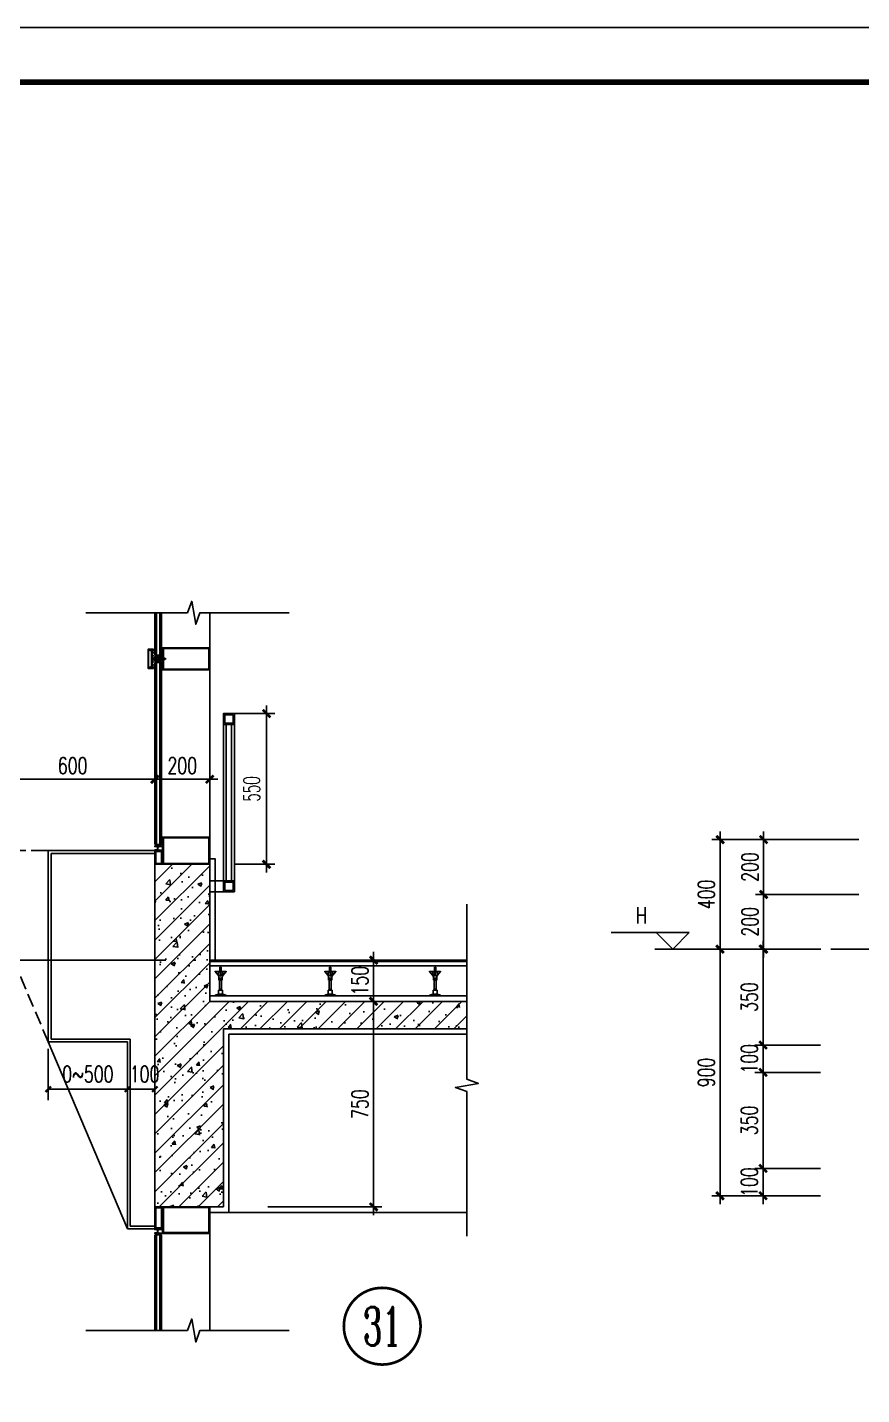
# Model space of a CAD drawing. Extents: x 1980812 to 2578970, y -669191 to 284498.
# Drawn here: x 2424804 to 2427848, y -399031 to -394042 of the extents above; entities that cross this region are included whole.
import ezdxf
from ezdxf.enums import TextEntityAlignment as Align

# ---------------------------------------------------------------- set-up
doc = ezdxf.new("R2010")
doc.units = 0
doc.header["$LTSCALE"] = 1000
doc.header["$MEASUREMENT"] = 0
for name, pattern in [('CENTER', [2, 1.25, -0.25, 0.25, -0.25]), ('DASH', [0.35, 0.25, -0.1]), ('DOTE', [2.42, 2, -0.2, 0.02, -0.2]), ('HIDDEN', [0.375, 0.25, -0.125]), ('HIDDEN2', [0.1875, 0.125, -0.0625])]:
    doc.linetypes.add(name, pattern=pattern)
for name, color, linetype in [('A-SECT-MCUT', 1, 'Continuous'), ('A-SECT-MCUT-FINE', 137, 'Continuous'), ('DIM_ELEV', 3, 'Continuous'), ('DIM_SYMB', 3, 'Continuous'), ('dote', 1, 'DOTE'), ('PUB_DIM', 3, 'Continuous'), ('PUB_TEXT', 7, 'Continuous'), ('SF', 1, 'Continuous'), ('TEXT', 7, 'Continuous'), ('TK', 1, 'Continuous'), ('WALL', 4, 'Continuous'), ('WINDOW', 2, 'Continuous'), ('可见看线', 63, 'Continuous'), ('建筑辅助线', 231, 'Continuous'), ('柱墙填充', 181, 'Continuous'), ('栏杆', 143, 'Continuous'), ('详细标注', 231, 'Continuous'), ('铝板', 31, 'Continuous'), ('面层', 31, 'Continuous')]:
    doc.layers.add(name, color=color, linetype=linetype)
doc.styles.add('_TCH_DIM_T3', font='SIMPLEX', dxfattribs={"width": 0.705882, "bigfont": 'GBCBIG'})
doc.styles.add('COMP', font='COMPLEX.shx', dxfattribs={"bigfont": 'hztxt'})
doc.styles.add('DIM_FONT', font='SIMPLEX', dxfattribs={"width": 0.7, "bigfont": 'GBCBIG'})
doc.styles.add('FSJ-SHX', font='txtw.shx', dxfattribs={"width": 0.75, "bigfont": 'hztxtw.shx'})
doc.styles.add('HZTXTW', font='txtw.shx', dxfattribs={"width": 0.6, "bigfont": 'hztxtw.shx'})
doc.styles.add('ROMANS', font='simplex_.ttf', dxfattribs={"width": 0.8, "height": 500})
doc.dimstyles.new('_TCH_ARCH&&20', dxfattribs={"dimtxt": 59.5, "dimasz": 20, "dimexe": 40, "dimexo": 4, "dimgap": 25.25, "dimtad": 1, "dimdec": 0, "dimzin": 0, "dimdsep": 46, "dimtxsty": '_TCH_DIM_T3', "dimblk": 'ARCHTICK', "dimcen": 0.09, "dimclrt": 7, "dimazin": 2, "dimtfac": 1, "dimtdec": 0, "dimtix": 1, "dimtmove": 2, "dimatfit": 3, "dimfxl": 1, "dimtolj": 1, "dimtzin": 0, "dimarcsym": 0})
doc.dimstyles.new('DIMN20', dxfattribs={"dimscale": 0.2, "dimtxt": 300, "dimasz": 1, "dimexe": 150, "dimexo": 0, "dimgap": 100, "dimtad": 1, "dimdec": 0, "dimzin": 0, "dimdsep": 46, "dimtxsty": 'DIM_FONT', "dimblk1": '_DIMX', "dimblk2": '_DIMX', "dimsah": 1, "dimcen": 0.09, "dimclrd": 256, "dimclre": 256, "dimclrt": 7, "dimadec": 0, "dimazin": 0, "dimtfac": 1, "dimtdec": 0, "dimtix": 1, "dimtmove": 2, "dimatfit": 3, "dimldrblk": '_DIMX', "dimfxl": 150, "dimtolj": 1, "dimtzin": 0, "dimarcsym": 0})

# ---------------------------------------------------------------- blocks, each defined once
blk = doc.blocks.new('_INDEX1')
at = {"const_width": 0.035}
blk.add_lwpolyline([(-0.5, 0, 1), (0.5, 0, 1)], format="xyb", close=True, dxfattribs=at)
at = {"style": 'COMP', "width": 2.333333}
blk.add_attdef('1', text='', height=0.5, dxfattribs=at).set_placement((-0.25, -0.25), (0.25, -0.25), align=Align.FIT)
blk = doc.blocks.new('_DIMX')
blk.add_line((-150, 0), (150, 0))
at = {"const_width": 50}
blk.add_lwpolyline([(-70, -70), (70, 70)], dxfattribs=at)
blk = doc.blocks.new('*D2282')
at = {"layer": 'Defpoints', "color": 0, "transparency": 16777216}
for p in [(2425681.7, -397596.2), (2425681.7, -398346.2, 0), (2426067.5, -398346.2)]:
    blk.add_point(p, dxfattribs=at)
at = {"layer": '详细标注', "lineweight": -2, "transparency": 16777216}
for p, q in [((2425681.7, -397596.2), (2426097.5, -397596.2)), ((2426067.5, -397596.4), (2426067.5, -398346)), ((2425681.7, -398346.2), (2426097.5, -398346.2))]:
    blk.add_line(p, q, dxfattribs=at)
at = {"layer": '详细标注', "lineweight": -2, "transparency": 16777216, "xscale": 0.2, "yscale": 0.2, "zscale": 0.2}
for p, rotation in [((2426067.5, -397596.2), 90), ((2426067.5, -398346.2), 270)]:
    blk.add_blockref('_DIMX', p, dxfattribs=dict(at, rotation=rotation))
at = {"layer": '详细标注', "color": 7, "transparency": 16777216, "insert": (2426017.5, -397971.2), "char_height": 60, "attachment_point": 5, "rotation": 90, "style": 'DIM_FONT'}
blk.add_mtext('\\A1;750', dxfattribs=at)
blk = doc.blocks.new('*D2283')
at = {"layer": 'Defpoints', "color": 0, "transparency": 16777216}
for p in [(2426067.5, -397445.8), (2426067.5, -397596.2), (2426067.5, -397596.2)]:
    blk.add_point(p, dxfattribs=at)
at = {"layer": '详细标注', "lineweight": -2, "transparency": 16777216}
for p, q in [((2426067.5, -397445.8), (2426037.5, -397445.8)), ((2426067.5, -397446), (2426067.5, -397596)), ((2426067.5, -397596.2), (2426037.5, -397596.2))]:
    blk.add_line(p, q, dxfattribs=at)
at = {"layer": '详细标注', "lineweight": -2, "transparency": 16777216, "xscale": 0.2, "yscale": 0.2, "zscale": 0.2}
for p, rotation in [((2426067.5, -397445.8), 90), ((2426067.5, -397596.2), 270)]:
    blk.add_blockref('_DIMX', p, dxfattribs=dict(at, rotation=rotation))
at = {"layer": '详细标注', "color": 7, "transparency": 16777216, "insert": (2426017.5, -397521), "char_height": 60, "attachment_point": 5, "rotation": 90, "style": 'DIM_FONT'}
blk.add_mtext('\\A1;150', dxfattribs=at)
blk = doc.blocks.new('*D2289')
at = {"layer": 'Defpoints', "color": 0, "transparency": 16777216}
for p in [(2424669.5, -396785.9), (2424669.5, -397016.2), (2425269.5, -396997.4, 0)]:
    blk.add_point(p, dxfattribs=at)
at = {"layer": '详细标注', "lineweight": -2, "transparency": 16777216}
for p, q in [((2424669.5, -397016.2), (2424669.5, -396755.9)), ((2425269.3, -396785.9), (2424669.7, -396785.9)), ((2425269.5, -396997.4), (2425269.5, -396755.9))]:
    blk.add_line(p, q, dxfattribs=at)
at = {"layer": '详细标注', "lineweight": -2, "transparency": 16777216, "xscale": 0.2, "yscale": 0.2, "zscale": 0.2, "rotation": 180}
blk.add_blockref('_DIMX', (2424669.5, -396785.9), dxfattribs=at)
at = {"layer": '详细标注', "lineweight": -2, "transparency": 16777216, "xscale": 0.2, "yscale": 0.2, "zscale": 0.2}
blk.add_blockref('_DIMX', (2425269.5, -396785.9), dxfattribs=at)
at = {"layer": '详细标注', "color": 7, "transparency": 16777216, "insert": (2424969.5, -396735.9), "char_height": 60, "attachment_point": 5, "style": 'DIM_FONT'}
blk.add_mtext('\\A1;600', dxfattribs=at)
blk = doc.blocks.new('*D2290')
at = {"layer": 'Defpoints', "color": 0, "transparency": 16777216}
for p in [(2425469.5, -396785.9), (2425269.5, -396997.4, 0), (2425469.5, -396997.4, 0)]:
    blk.add_point(p, dxfattribs=at)
at = {"layer": '详细标注', "lineweight": -2, "transparency": 16777216}
for p, q in [((2425269.5, -396997.4), (2425269.5, -396755.9)), ((2425269.7, -396785.9), (2425469.3, -396785.9)), ((2425469.5, -396997.4), (2425469.5, -396755.9))]:
    blk.add_line(p, q, dxfattribs=at)
at = {"layer": '详细标注', "lineweight": -2, "transparency": 16777216, "xscale": 0.2, "yscale": 0.2, "zscale": 0.2, "rotation": 180}
blk.add_blockref('_DIMX', (2425269.5, -396785.9), dxfattribs=at)
at = {"layer": '详细标注', "lineweight": -2, "transparency": 16777216, "xscale": 0.2, "yscale": 0.2, "zscale": 0.2}
blk.add_blockref('_DIMX', (2425469.5, -396785.9), dxfattribs=at)
at = {"layer": '详细标注', "color": 7, "transparency": 16777216, "insert": (2425369.5, -396735.9), "char_height": 60, "attachment_point": 5, "style": 'DIM_FONT'}
blk.add_mtext('\\A1;200', dxfattribs=at)
blk = doc.blocks.new('A$C573D0ACE')
at = {"layer": '建筑辅助线'}
for p, q in [((-22.5, 90), (-22.5, 105)), ((-17.5, 105), (-22.5, 105)), ((-20, 105), (-20, 110)), ((-17.5, 90), (-17.5, 105)), ((-40, 89), (-40, 90)), ((-29, 89), (-40, 89)), ((-40, 89), (-29, 75.7)), ((-11, 89), (-29, 89)), ((-29, 88), (-29, 89)), ((-11, 88), (-29, 88)), ((-29, 75.7), (-26.4, 72.5)), ((-25.8, 65), (-27.8, 88)), ((-14.2, 65), (-25.8, 65)), ((-25.8, 57.5), (-25.8, 65)), ((-14.2, 57.5), (-25.8, 57.5)), ((-23.8, 21), (-23.8, 57.5)), ((-22.4, 57.5), (-22.4, 65)), ((-20.5, 72.5), (-20.5, 88)), ((-19.5, 72.5), (-20.5, 72.5)), ((-19.5, 72.5), (-19.5, 88)), ((-17.6, 57.5), (-17.6, 65)), ((-16.2, 21), (-16.2, 57.5)), ((-14.2, 65), (-12.2, 88)), ((-14.2, 57.5), (-14.2, 65)), ((-11, 75.7), (-13.6, 72.5)), ((-11, 88), (-11, 89)), ((-11, 89), (0, 89)), ((0, 89), (-11, 75.7)), ((0, 89), (0, 90)), ((-27.5, 6), (-40, 3)), ((-40, 0), (-40, 3)), ((0, 3), (-40, 3)), ((-27.5, 6), (-27.5, 21)), ((-12.5, 21), (-27.5, 21)), ((-12.5, 6), (-27.5, 6)), ((-16.2, 25), (-23.8, 26)), ((-16.2, 24), (-23.8, 25)), ((-16.2, 23), (-23.8, 24)), ((-16.2, 22), (-23.8, 23)), ((-16.2, 21), (-23.8, 22)), ((-12.5, 6), (-12.5, 21)), ((0, 3), (-12.5, 6)), ((0, 0), (0, 3))]:
    blk.add_line(p, q, dxfattribs=at)
blk = doc.blocks.new('M5x45_Pan')
at = {"color": 8, "linetype": 'HIDDEN'}
for p, q in [((0, 1.9), (45, 1.9)), ((44.4, -2.5), (44.4, 2.5)), ((0, -1.9), (45, -1.9))]:
    blk.add_line(p, q, dxfattribs=at)
at = {"color": 0, "linetype": 'ByBlock'}
blk.add_lwpolyline([(-1.4, -4.8), (0, -4.8), (0, 4.7), (-1.4, 4.7, 0.228537), (-2.2, 4.4, 0.349288), (-2.2, -4.4, 0.228537)], format="xyb", close=True, dxfattribs=at)
at = {"color": 8, "linetype": 'HIDDEN2'}
blk.add_lwpolyline([(-3.7, 0.7), (-1.8, 0.7), (-1.8, -0.8), (-3.7, -0.8)], dxfattribs=at)
at = {"color": 8, "linetype": 'ByBlock'}
blk.add_lwpolyline([(0, 2.5), (44.4, 2.5), (45, 1.9), (45, -1.9), (44.4, -2.5), (0, -2.5)], dxfattribs=at)
at = {"layer": 'TEXT', "color": 8, "linetype": 'CENTER'}
blk.add_line((48, 0), (-6.7, 0), dxfattribs=at)
at = {"layer": 'Defpoints', "color": 8, "style": 'ROMANS', "width": 0.8}
blk.add_text('M5x45', height=1, rotation=90, dxfattribs=at).set_placement((-1, 0), align=Align.MIDDLE)
blk = doc.blocks.new('A$C32E42E09')
at = {"layer": '栏杆', "color": 2}
for p, q in [((60, 763.5), (60, 193.5)), ((80, 763.5), (80, 193.5))]:
    blk.add_line(p, q, dxfattribs=at)
at = {"layer": '栏杆'}
for p, q in [((50, 193.5), (0, 193.5)), ((50, 153.5), (0, 153.5))]:
    blk.add_line(p, q, dxfattribs=at)
blk.add_lwpolyline([(50, 153.5), (50, 803.5), (90, 803.5), (90, 153.5)], dxfattribs=at)
at = {"layer": '栏杆', "color": 2}
for points in [[(50, 763.5), (90, 763.5), (90, 803.5), (50, 803.5)], [(55, 768.5), (85, 768.5), (85, 798.5), (55, 798.5)], [(50, 153.5), (90, 153.5), (90, 193.5), (50, 193.5)], [(55, 158.5), (85, 158.5), (85, 188.5), (55, 188.5)]]:
    blk.add_lwpolyline(points, close=True, dxfattribs=at)
blk = doc.blocks.new('*D1313')
at = {"layer": 'Defpoints', "color": 0, "transparency": 16777216}
for p in [(-11417, 120874.4, 0), (-11299.5, 120874.4), (-11417, 120324.4, 0)]:
    blk.add_point(p, dxfattribs=at)
at = {"layer": '详细标注', "lineweight": -2, "transparency": 16777216}
for p, q in [((-11417, 120874.4), (-11269.5, 120874.4)), ((-11299.5, 120324.6), (-11299.5, 120874.2)), ((-11417, 120324.4), (-11269.5, 120324.4))]:
    blk.add_line(p, q, dxfattribs=at)
at = {"layer": '详细标注', "lineweight": -2, "transparency": 16777216, "xscale": 0.2, "yscale": 0.2, "zscale": 0.2}
for p, rotation in [((-11299.5, 120874.4), 90), ((-11299.5, 120324.4), 270)]:
    blk.add_blockref('_DIMX', p, dxfattribs=dict(at, rotation=rotation))
at = {"layer": '详细标注', "color": 7, "transparency": 16777216, "insert": (-11353.8, 120599.4), "char_height": 60, "attachment_point": 5, "rotation": 90, "style": 'HZTXTW'}
blk.add_mtext('\\A1;550', dxfattribs=at)
blk = doc.blocks.new('*D2241')
at = {"layer": 'Defpoints', "color": 0, "transparency": 16777216}
for p in [(2427488.5, -398205.8), (2427697.8, -398205.8, 0), (2427697.8, -398305.8)]:
    blk.add_point(p, dxfattribs=at)
at = {"layer": '详细标注', "lineweight": -2, "transparency": 16777216}
for p, q in [((2427697.8, -398205.8), (2427458.5, -398205.8)), ((2427488.5, -398205.6), (2427488.5, -398205.4)), ((2427488.5, -398305.8), (2427488.5, -398205.8)), ((2427697.8, -398305.8), (2427458.5, -398305.8)), ((2427488.5, -398306), (2427488.5, -398306.2))]:
    blk.add_line(p, q, dxfattribs=at)
at = {"layer": '详细标注', "lineweight": -2, "transparency": 16777216, "xscale": 0.2, "yscale": 0.2, "zscale": 0.2}
for p, rotation in [((2427488.5, -398205.8), 270), ((2427488.5, -398305.8), 90)]:
    blk.add_blockref('_DIMX', p, dxfattribs=dict(at, rotation=rotation))
at = {"layer": '详细标注', "color": 7, "transparency": 16777216, "insert": (2427438.5, -398255.8), "char_height": 60, "attachment_point": 5, "rotation": 90, "style": 'DIM_FONT'}
blk.add_mtext('\\A1;100', dxfattribs=at)
blk = doc.blocks.new('*D2242')
at = {"layer": 'Defpoints', "color": 0, "transparency": 16777216}
for p in [(2427488.5, -397855.8), (2427697.8, -397855.8), (2427697.8, -398205.8, 0)]:
    blk.add_point(p, dxfattribs=at)
at = {"layer": '详细标注', "lineweight": -2, "transparency": 16777216}
for p, q in [((2427697.8, -397855.8), (2427458.5, -397855.8)), ((2427488.5, -398205.6), (2427488.5, -397856)), ((2427697.8, -398205.8), (2427458.5, -398205.8))]:
    blk.add_line(p, q, dxfattribs=at)
at = {"layer": '详细标注', "lineweight": -2, "transparency": 16777216, "xscale": 0.2, "yscale": 0.2, "zscale": 0.2}
for p, rotation in [((2427488.5, -397855.8), 90), ((2427488.5, -398205.8), 270)]:
    blk.add_blockref('_DIMX', p, dxfattribs=dict(at, rotation=rotation))
at = {"layer": '详细标注', "color": 7, "transparency": 16777216, "insert": (2427438.5, -398030.8), "char_height": 60, "attachment_point": 5, "rotation": 90, "style": 'DIM_FONT'}
blk.add_mtext('\\A1;350', dxfattribs=at)
blk = doc.blocks.new('*D2243')
at = {"layer": 'Defpoints', "color": 0, "transparency": 16777216}
for p in [(2427488.5, -397755.8), (2427697.8, -397755.8, 0), (2427697.8, -397855.8)]:
    blk.add_point(p, dxfattribs=at)
at = {"layer": '详细标注', "lineweight": -2, "transparency": 16777216}
for p, q in [((2427697.8, -397755.8), (2427458.5, -397755.8)), ((2427488.5, -397755.6), (2427488.5, -397755.4)), ((2427488.5, -397855.8), (2427488.5, -397755.8)), ((2427697.8, -397855.8), (2427458.5, -397855.8)), ((2427488.5, -397856), (2427488.5, -397856.2))]:
    blk.add_line(p, q, dxfattribs=at)
at = {"layer": '详细标注', "lineweight": -2, "transparency": 16777216, "xscale": 0.2, "yscale": 0.2, "zscale": 0.2}
for p, rotation in [((2427488.5, -397755.8), 270), ((2427488.5, -397855.8), 90)]:
    blk.add_blockref('_DIMX', p, dxfattribs=dict(at, rotation=rotation))
at = {"layer": '详细标注', "color": 7, "transparency": 16777216, "insert": (2427438.5, -397805.8), "char_height": 60, "attachment_point": 5, "rotation": 90, "style": 'DIM_FONT'}
blk.add_mtext('\\A1;100', dxfattribs=at)
blk = doc.blocks.new('*D2244')
at = {"layer": 'Defpoints', "color": 0, "transparency": 16777216}
for p in [(2427488.5, -397405.8), (2427697.8, -397405.8, 0), (2427697.8, -397755.8)]:
    blk.add_point(p, dxfattribs=at)
at = {"layer": '详细标注', "lineweight": -2, "transparency": 16777216}
for p, q in [((2427697.8, -397405.8), (2427458.5, -397405.8)), ((2427488.5, -397755.6), (2427488.5, -397406)), ((2427697.8, -397755.8), (2427458.5, -397755.8))]:
    blk.add_line(p, q, dxfattribs=at)
at = {"layer": '详细标注', "lineweight": -2, "transparency": 16777216, "xscale": 0.2, "yscale": 0.2, "zscale": 0.2}
for p, rotation in [((2427488.5, -397405.8), 90), ((2427488.5, -397755.8), 270)]:
    blk.add_blockref('_DIMX', p, dxfattribs=dict(at, rotation=rotation))
at = {"layer": '详细标注', "color": 7, "transparency": 16777216, "insert": (2427438.5, -397580.8), "char_height": 60, "attachment_point": 5, "rotation": 90, "style": 'DIM_FONT'}
blk.add_mtext('\\A1;350', dxfattribs=at)
blk = doc.blocks.new('*D2245')
at = {"layer": 'Defpoints', "color": 0, "transparency": 16777216}
for p in [(2427679, -397405.8), (2427331.4, -398305.8), (2427679, -398305.8)]:
    blk.add_point(p, dxfattribs=at)
at = {"layer": '详细标注', "lineweight": -2, "transparency": 16777216}
for p, q in [((2427679, -397405.8), (2427301.4, -397405.8)), ((2427331.4, -397406), (2427331.4, -398305.6)), ((2427679, -398305.8), (2427301.4, -398305.8))]:
    blk.add_line(p, q, dxfattribs=at)
at = {"layer": '详细标注', "lineweight": -2, "transparency": 16777216, "xscale": 0.2, "yscale": 0.2, "zscale": 0.2}
for p, rotation in [((2427331.4, -397405.8), 90), ((2427331.4, -398305.8), 270)]:
    blk.add_blockref('_DIMX', p, dxfattribs=dict(at, rotation=rotation))
at = {"layer": '详细标注', "color": 7, "transparency": 16777216, "insert": (2427281.4, -397855.8), "char_height": 60, "attachment_point": 5, "rotation": 90, "style": 'DIM_FONT'}
blk.add_mtext('\\A1;900', dxfattribs=at)
blk = doc.blocks.new('*D2246')
at = {"layer": 'Defpoints', "color": 0, "transparency": 16777216}
for p in [(2427488.5, -398205.8), (2427697.8, -398205.8, 0), (2427697.8, -398305.8)]:
    blk.add_point(p, dxfattribs=at)
at = {"layer": '详细标注', "lineweight": -2, "transparency": 16777216}
for p, q in [((2427697.8, -398205.8), (2427458.5, -398205.8)), ((2427488.5, -398205.6), (2427488.5, -398205.4)), ((2427488.5, -398305.8), (2427488.5, -398205.8)), ((2427697.8, -398305.8), (2427458.5, -398305.8)), ((2427488.5, -398306), (2427488.5, -398306.2))]:
    blk.add_line(p, q, dxfattribs=at)
at = {"layer": '详细标注', "lineweight": -2, "transparency": 16777216, "xscale": 0.2, "yscale": 0.2, "zscale": 0.2}
for p, rotation in [((2427488.5, -398205.8), 270), ((2427488.5, -398305.8), 90)]:
    blk.add_blockref('_DIMX', p, dxfattribs=dict(at, rotation=rotation))
at = {"layer": '详细标注', "color": 7, "transparency": 16777216, "insert": (2427438.5, -398255.8), "char_height": 60, "attachment_point": 5, "rotation": 90, "style": 'DIM_FONT'}
blk.add_mtext('\\A1;100', dxfattribs=at)
blk = doc.blocks.new('*D2247')
at = {"layer": 'Defpoints', "color": 0, "transparency": 16777216}
for p in [(2427488.5, -397855.8), (2427697.8, -397855.8), (2427697.8, -398205.8, 0)]:
    blk.add_point(p, dxfattribs=at)
at = {"layer": '详细标注', "lineweight": -2, "transparency": 16777216}
for p, q in [((2427697.8, -397855.8), (2427458.5, -397855.8)), ((2427488.5, -398205.6), (2427488.5, -397856)), ((2427697.8, -398205.8), (2427458.5, -398205.8))]:
    blk.add_line(p, q, dxfattribs=at)
at = {"layer": '详细标注', "lineweight": -2, "transparency": 16777216, "xscale": 0.2, "yscale": 0.2, "zscale": 0.2}
for p, rotation in [((2427488.5, -397855.8), 90), ((2427488.5, -398205.8), 270)]:
    blk.add_blockref('_DIMX', p, dxfattribs=dict(at, rotation=rotation))
at = {"layer": '详细标注', "color": 7, "transparency": 16777216, "insert": (2427438.5, -398030.8), "char_height": 60, "attachment_point": 5, "rotation": 90, "style": 'DIM_FONT'}
blk.add_mtext('\\A1;350', dxfattribs=at)
blk = doc.blocks.new('*D2248')
at = {"layer": 'Defpoints', "color": 0, "transparency": 16777216}
for p in [(2427488.5, -397755.8), (2427697.8, -397755.8, 0), (2427697.8, -397855.8)]:
    blk.add_point(p, dxfattribs=at)
at = {"layer": '详细标注', "lineweight": -2, "transparency": 16777216}
for p, q in [((2427697.8, -397755.8), (2427458.5, -397755.8)), ((2427488.5, -397755.6), (2427488.5, -397755.4)), ((2427488.5, -397855.8), (2427488.5, -397755.8)), ((2427697.8, -397855.8), (2427458.5, -397855.8)), ((2427488.5, -397856), (2427488.5, -397856.2))]:
    blk.add_line(p, q, dxfattribs=at)
at = {"layer": '详细标注', "lineweight": -2, "transparency": 16777216, "xscale": 0.2, "yscale": 0.2, "zscale": 0.2}
for p, rotation in [((2427488.5, -397755.8), 270), ((2427488.5, -397855.8), 90)]:
    blk.add_blockref('_DIMX', p, dxfattribs=dict(at, rotation=rotation))
at = {"layer": '详细标注', "color": 7, "transparency": 16777216, "insert": (2427438.5, -397805.8), "char_height": 60, "attachment_point": 5, "rotation": 90, "style": 'DIM_FONT'}
blk.add_mtext('\\A1;100', dxfattribs=at)
blk = doc.blocks.new('*D2249')
at = {"layer": 'Defpoints', "color": 0, "transparency": 16777216}
for p in [(2427488.5, -397405.8), (2427697.8, -397405.8, 0), (2427697.8, -397755.8)]:
    blk.add_point(p, dxfattribs=at)
at = {"layer": '详细标注', "lineweight": -2, "transparency": 16777216}
for p, q in [((2427697.8, -397405.8), (2427458.5, -397405.8)), ((2427488.5, -397755.6), (2427488.5, -397406)), ((2427697.8, -397755.8), (2427458.5, -397755.8))]:
    blk.add_line(p, q, dxfattribs=at)
at = {"layer": '详细标注', "lineweight": -2, "transparency": 16777216, "xscale": 0.2, "yscale": 0.2, "zscale": 0.2}
for p, rotation in [((2427488.5, -397405.8), 90), ((2427488.5, -397755.8), 270)]:
    blk.add_blockref('_DIMX', p, dxfattribs=dict(at, rotation=rotation))
at = {"layer": '详细标注', "color": 7, "transparency": 16777216, "insert": (2427438.5, -397580.8), "char_height": 60, "attachment_point": 5, "rotation": 90, "style": 'DIM_FONT'}
blk.add_mtext('\\A1;350', dxfattribs=at)
blk = doc.blocks.new('*D2250')
at = {"layer": 'Defpoints', "color": 0, "transparency": 16777216}
for p in [(2427331.4, -397006.2), (2427679, -397006.2), (2427679, -397405.8)]:
    blk.add_point(p, dxfattribs=at)
at = {"layer": '详细标注', "lineweight": -2, "transparency": 16777216}
for p, q in [((2427679, -397006.2), (2427301.4, -397006.2)), ((2427331.4, -397405.6), (2427331.4, -397006.4)), ((2427679, -397405.8), (2427301.4, -397405.8))]:
    blk.add_line(p, q, dxfattribs=at)
at = {"layer": '详细标注', "lineweight": -2, "transparency": 16777216, "xscale": 0.2, "yscale": 0.2, "zscale": 0.2}
for p, rotation in [((2427331.4, -397006.2), 90), ((2427331.4, -397405.8), 270)]:
    blk.add_blockref('_DIMX', p, dxfattribs=dict(at, rotation=rotation))
at = {"layer": '详细标注', "color": 7, "transparency": 16777216, "insert": (2427281.4, -397206), "char_height": 60, "attachment_point": 5, "rotation": 90, "style": 'DIM_FONT'}
blk.add_mtext('\\A1;400', dxfattribs=at)
blk = doc.blocks.new('*D2253')
at = {"layer": 'Defpoints', "color": 0, "transparency": 16777216}
for p in [(2427679, -397405.8), (2427331.4, -398305.8), (2427679, -398305.8)]:
    blk.add_point(p, dxfattribs=at)
at = {"layer": '详细标注', "lineweight": -2, "transparency": 16777216}
for p, q in [((2427679, -397405.8), (2427301.4, -397405.8)), ((2427331.4, -397406), (2427331.4, -398305.6)), ((2427679, -398305.8), (2427301.4, -398305.8))]:
    blk.add_line(p, q, dxfattribs=at)
at = {"layer": '详细标注', "lineweight": -2, "transparency": 16777216, "xscale": 0.2, "yscale": 0.2, "zscale": 0.2}
for p, rotation in [((2427331.4, -397405.8), 90), ((2427331.4, -398305.8), 270)]:
    blk.add_blockref('_DIMX', p, dxfattribs=dict(at, rotation=rotation))
at = {"layer": '详细标注', "color": 7, "transparency": 16777216, "insert": (2427281.4, -397855.8), "char_height": 60, "attachment_point": 5, "rotation": 90, "style": 'DIM_FONT'}
blk.add_mtext('\\A1;900', dxfattribs=at)
blk = doc.blocks.new('*D2223')
at = {"layer": 'Defpoints', "color": 0, "transparency": 16777216}
for p in [(2427490.2, -397206), (2427680.7, -397206), (2427699.5, -397405.8)]:
    blk.add_point(p, dxfattribs=at)
at = {"layer": '详细标注', "lineweight": -2, "transparency": 16777216}
for p, q in [((2427680.7, -397206), (2427460.2, -397206)), ((2427490.2, -397405.6), (2427490.2, -397206.2)), ((2427699.5, -397405.8), (2427460.2, -397405.8))]:
    blk.add_line(p, q, dxfattribs=at)
at = {"layer": '详细标注', "lineweight": -2, "transparency": 16777216, "xscale": 0.2, "yscale": 0.2, "zscale": 0.2}
for p, rotation in [((2427490.2, -397206), 90), ((2427490.2, -397405.8), 270)]:
    blk.add_blockref('_DIMX', p, dxfattribs=dict(at, rotation=rotation))
at = {"layer": '详细标注', "color": 7, "transparency": 16777216, "insert": (2427440.2, -397305.9), "char_height": 60, "attachment_point": 5, "rotation": 90, "style": 'DIM_FONT'}
blk.add_mtext('\\A1;200', dxfattribs=at)
blk = doc.blocks.new('*D2224')
at = {"layer": 'Defpoints', "color": 0, "transparency": 16777216}
for p in [(2427490.2, -397006.2), (2427837.9, -397006.2), (2427837.9, -397206.2, 0)]:
    blk.add_point(p, dxfattribs=at)
at = {"layer": '详细标注', "lineweight": -2, "transparency": 16777216}
for p, q in [((2427837.9, -397006.2), (2427460.2, -397006.2)), ((2427490.2, -397206), (2427490.2, -397006.4)), ((2427837.9, -397206.2), (2427460.2, -397206.2))]:
    blk.add_line(p, q, dxfattribs=at)
at = {"layer": '详细标注', "lineweight": -2, "transparency": 16777216, "xscale": 0.2, "yscale": 0.2, "zscale": 0.2}
for p, rotation in [((2427490.2, -397006.2), 90), ((2427490.2, -397206.2), 270)]:
    blk.add_blockref('_DIMX', p, dxfattribs=dict(at, rotation=rotation))
at = {"layer": '详细标注', "color": 7, "transparency": 16777216, "insert": (2427440.2, -397106.2), "char_height": 60, "attachment_point": 5, "rotation": 90, "style": 'DIM_FONT'}
blk.add_mtext('\\A1;200', dxfattribs=at)
blk = doc.blocks.new('_ArchTick')
at = {"color": 0, "linetype": 'ByBlock', "const_width": 0.4}
blk.add_lwpolyline([(-0.5, -0.5), (0.5, 0.5)], dxfattribs=at)
blk = doc.blocks.new('*D2168')
at = {"layer": 'Defpoints', "color": 0, "transparency": 16777216}
for p in [(2424880.6, -397765.5), (2425169.5, -397765.5), (2425169.5, -397916.8)]:
    blk.add_point(p, dxfattribs=at)
at = {"layer": 'PUB_DIM', "color": 0, "lineweight": -2, "transparency": 16777216}
for p, q in [((2424880.6, -397769.5), (2424880.6, -397956.8)), ((2425169.5, -397769.5), (2425169.5, -397956.8)), ((2424880.6, -397916.8), (2425169.5, -397916.8))]:
    blk.add_line(p, q, dxfattribs=at)
at = {"layer": 'PUB_DIM', "color": 0, "lineweight": -2, "transparency": 16777216, "xscale": 20, "yscale": 20, "zscale": 20, "rotation": 180}
blk.add_blockref('_ArchTick', (2424880.6, -397916.8), dxfattribs=at)
at = {"layer": 'PUB_DIM', "color": 0, "lineweight": -2, "transparency": 16777216, "xscale": 20, "yscale": 20, "zscale": 20}
blk.add_blockref('_ArchTick', (2425169.5, -397916.8), dxfattribs=at)
at = {"layer": 'PUB_DIM', "color": 7, "transparency": 16777216, "insert": (2425025.1, -397861.8), "char_height": 59.5, "attachment_point": 5, "style": '_TCH_DIM_T3'}
blk.add_mtext('\\A1;0~500', dxfattribs=at)
blk = doc.blocks.new('*D2169')
at = {"layer": 'Defpoints', "color": 0, "transparency": 16777216}
for p in [(2425169.5, -397765.5), (2425269.5, -397765.5), (2425269.5, -397916.8)]:
    blk.add_point(p, dxfattribs=at)
at = {"layer": 'PUB_DIM', "color": 0, "lineweight": -2, "transparency": 16777216}
for p, q in [((2425169.5, -397769.5), (2425169.5, -397956.8)), ((2425269.5, -397769.5), (2425269.5, -397956.8)), ((2425169.5, -397916.8), (2425269.5, -397916.8))]:
    blk.add_line(p, q, dxfattribs=at)
at = {"layer": 'PUB_DIM', "color": 0, "lineweight": -2, "transparency": 16777216, "xscale": 20, "yscale": 20, "zscale": 20, "rotation": 180}
blk.add_blockref('_ArchTick', (2425169.5, -397916.8), dxfattribs=at)
at = {"layer": 'PUB_DIM', "color": 0, "lineweight": -2, "transparency": 16777216, "xscale": 20, "yscale": 20, "zscale": 20}
blk.add_blockref('_ArchTick', (2425269.5, -397916.8), dxfattribs=at)
at = {"layer": 'PUB_DIM', "color": 7, "transparency": 16777216, "insert": (2425232, -397861.8), "char_height": 59.5, "attachment_point": 5, "style": '_TCH_DIM_T3'}
blk.add_mtext('\\A1;100', dxfattribs=at)
blk = doc.blocks.new('A$C79AB00B0')
at = {"layer": '栏杆'}
blk.add_blockref('A$C32E42E09', (0, -253.5, 0), dxfattribs=at)
at = {"layer": '详细标注'}
dim = blk.add_linear_dim(base=(207.5, 550, 0), p1=(90, 0, 0), p2=(90, 550, 0), angle=90, dimstyle='DIMN20', dxfattribs=at)
dim.commit()
dim.dimension.update_dxf_attribs({"geometry": '*D1313', "text_midpoint": (153.2, 275, 0), "insert": (11507, -120324.4)})

msp = doc.modelspace()

# ---------------------------------------------------------------- hatches: boundary and pattern name
at = {"layer": '柱墙填充'}
h = msp.add_hatch(dxfattribs=at)
h.set_pattern_fill('钢筋混凝土', color=256, scale=20)
h.set_pattern_definition([(45, (-20463.054, 15232.77), (-35.3553391, 35.3553391), []), (50, (-20463.05, 15232.77), (143.4520365, -12.550427), [15, -165]), (355, (-20463.05, 15232.77), (-27.750267, 150.438427), [12, -132]), (100.4514, (-20451.1, 15231.72), (115.701876, 137.8879084), [12.748038, -140.228422]), (46.1842, (-20463.05, 15272.77), (213.44821, -33.103803), [22.5, -247.5]), (96.6356, (-20445.27, 15270), (186.932541, 194.823574), [19.122058, -210.3426]), (351.1842, (-20463.05, 15272.77), (186.93239, 194.82372), [18, -198]), (21, (-20443.05, 15262.77), (119.3814104, -80.523778), [15, -165]), (326, (-20443.05, 15262.77), (48.663066, 145.030009), [12, -132]), (71.4514, (-20433.1, 15256.06), (168.044526, 64.506099), [12.748038, -140.228422]), (37.5, (-20463.054, 15232.77), (2.4319711, 66.5787708), [0, -130.4, 0, -134, 0, -132.5]), (7.5, (-20463.054, 15232.77), (52.6139075, 78.8823424), [0, -76.4, 0, -127.4, 0, -50.5]), (327.5, (-20507.654, 15232.77), (106.7644872, -4.5109743), [0, -50, 0, -156, 0, -207]), (317.5, (-20527.65, 15232.77), (116.637234, 20.0209965), [0, -65, 0, -103.6, 0, -147])])
h.paths.add_polyline_path([(2425469.5, -397096.2), (2425269.5, -397096.2), (2425269.5, -397446.2), (2425469.5, -397446.2)])
h.paths.add_polyline_path([(2426407.6, -397596.2), (2425469.5, -397596.2), (2425469.5, -397446.2), (2425269.5, -397446.2), (2425269.5, -398246.2), (2425269.5, -398346.2), (2425296.5, -398346.2), (2425333.9, -398346.2), (2425469.5, -398346.2), (2425519.5, -398346.2), (2425519.5, -397696.2), (2426407.6, -397696.2)])

# ---------------------------------------------------------------- linework, layer by layer
at = {"layer": 'A-SECT-MCUT', "elevation": 0}
for points in [[(2425264, -396381.2), (2425244.5, -396381.2), (2425244.5, -396311.2), (2425264, -396311.2, -0.414214), (2425264.5, -396311.7), (2425264.5, -396312, -0.351524), (2425264.1, -396312.5), (2425260.3, -396313.3, -0.256425), (2425259.8, -396313.2), (2425259.1, -396312.5, 0.198912), (2425258.8, -396312.4), (2425253, -396312.4, 0.414214), (2425252.5, -396312.9), (2425252.5, -396315.9, -0.414214), (2425252, -396316.4), (2425251.5, -396316.4, -0.414214), (2425251, -396315.9), (2425251, -396312.9, 0.414214), (2425250.5, -396312.4), (2425246.5, -396312.4, 0.414214), (2425246, -396312.9), (2425246, -396379.5, 0.414214), (2425246.5, -396380), (2425250.5, -396380, 0.414214), (2425251, -396379.5), (2425251, -396376.5, -0.414214), (2425251.5, -396376), (2425252, -396376, -0.414214), (2425252.5, -396376.5), (2425252.5, -396379.5, 0.414214), (2425253, -396380), (2425258.8, -396380, 0.198912), (2425259.1, -396379.8), (2425259.8, -396379.2, -0.256425), (2425260.3, -396379), (2425264.1, -396379.9, -0.351524), (2425264.5, -396380.4), (2425264.5, -396380.7, -0.414214)], [(2425264.5, -396335.2, -0.414214), (2425264, -396335.7), (2425263, -396335.7, 0.414214), (2425262.5, -396336.2), (2425262.5, -396356.2, 0.414214), (2425263, -396356.7), (2425264, -396356.7, -0.414214), (2425264.5, -396357.2), (2425264.5, -396358.2, -0.414214), (2425264, -396358.7), (2425260, -396358.7), (2425260, -396366.4, 0.414214), (2425260.5, -396366.9), (2425264, -396366.9, -0.414214), (2425264.5, -396367.4), (2425264.5, -396369.9, -0.414214), (2425264, -396370.4), (2425263.5, -396370.4, -0.414214), (2425263, -396369.9), (2425263, -396369.4, 0.414214), (2425262.5, -396368.9), (2425260.5, -396368.9, 0.414214), (2425260, -396369.4), (2425260, -396376.4, 0.414214), (2425260.5, -396376.9), (2425262.5, -396376.9, 0.414214), (2425263, -396376.4), (2425263, -396375.9, -0.414214), (2425263.5, -396375.4), (2425264, -396375.4, -0.414214), (2425264.5, -396375.9), (2425264.5, -396379.1, -0.479811), (2425263.9, -396379.6), (2425260.2, -396378.8, 0.256425), (2425259.7, -396378.9), (2425259.1, -396379.6, -0.198912), (2425258.7, -396379.8), (2425255.8, -396379.8, -0.10157), (2425255.6, -396379.7), (2425253.1, -396378.7, -0.300021), (2425252.8, -396378.2), (2425252.8, -396377.4, -0.414214), (2425253.3, -396376.9), (2425257, -396376.9, 0.414214), (2425257.5, -396376.4), (2425257.5, -396369.7), (2425257.5, -396322.7), (2425257.5, -396315.9, 0.414214), (2425257, -396315.4), (2425253.3, -396315.4, -0.414214), (2425252.8, -396314.9), (2425252.8, -396314.1, -0.300021), (2425253.1, -396313.7), (2425255.6, -396312.6, -0.10157), (2425255.8, -396312.6), (2425258.7, -396312.6, -0.198912), (2425259.1, -396312.7), (2425259.7, -396313.4, 0.256425), (2425260.2, -396313.5), (2425263.9, -396312.7, -0.479811), (2425264.5, -396313.2), (2425264.5, -396316.4, -0.414214), (2425264, -396316.9), (2425263.5, -396316.9, -0.414214), (2425263, -396316.4), (2425263, -396315.9, 0.414214), (2425262.5, -396315.4), (2425260.5, -396315.4, 0.414214), (2425260, -396315.9), (2425260, -396322.9, 0.414214), (2425260.5, -396323.4), (2425262.5, -396323.4, 0.414214), (2425263, -396322.9), (2425263, -396322.4, -0.414214), (2425263.5, -396321.9), (2425264, -396321.9, -0.414214), (2425264.5, -396322.4), (2425264.5, -396324.9, -0.414214), (2425264, -396325.4), (2425260.5, -396325.4, 0.414214), (2425260, -396325.9), (2425260, -396333.7), (2425264, -396333.7, -0.414214), (2425264.5, -396334.2)]]:
    msp.add_lwpolyline(points, format="xyb", close=True, dxfattribs=at)
for points in [[(2425280.2, -396351.5), (2425284, -396351.2), (2425284.9, -396352.3), (2425284.3, -396352.7), (2425283.7, -396352.2), (2425280.2, -396353), (2425280.2, -396353.9), (2425269, -396353.9), (2425269, -396352.4), (2425279, -396352.4), (2425279, -396339.9), (2425269, -396339.9), (2425269, -396338.4), (2425280.2, -396338.4), (2425280.2, -396339.3), (2425283.7, -396340.1), (2425284.3, -396339.6), (2425284.9, -396340.1), (2425284, -396341.2), (2425280.2, -396340.8)], [(2425469.5, -396346.2), (2425469.5, -396386.2), (2425333.9, -396386.2), (2425297.5, -396386.2), (2425297.5, -396353.9), (2425280.8, -396353.9), (2425280.8, -396353), (2425284.3, -396352.2), (2425284.8, -396352.7), (2425297.5, -396352.7), (2425297.5, -396346.2), (2425297.5, -396339.6), (2425284.8, -396339.6), (2425284.3, -396340.1), (2425280.8, -396339.3), (2425280.8, -396338.4), (2425297.5, -396338.4), (2425297.5, -396306.2), (2425333.9, -396306.2), (2425469.5, -396306.2)], [(2425300.5, -396383.7), (2425466.5, -396383.7), (2425466.5, -396346.2), (2425466.5, -396308.7), (2425300.5, -396308.7)], [(2425280.2, -397042.8), (2425284, -397042.4), (2425284.9, -397043.5), (2425284.3, -397044), (2425283.7, -397043.4), (2425280.2, -397044.3), (2425280.2, -397045.2), (2425269, -397045.2), (2425269, -397043.7), (2425279, -397043.7), (2425279, -397031.2), (2425269, -397031.2), (2425269, -397029.7), (2425280.2, -397029.7), (2425280.2, -397030.5), (2425283.7, -397031.4), (2425284.3, -397030.9), (2425284.9, -397031.3), (2425284, -397032.4), (2425280.2, -397032.1)], [(2425469.5, -397037.4), (2425469.5, -397096.2), (2425333.9, -397096.2), (2425297.5, -397096.2), (2425297.5, -397045.2), (2425280.8, -397045.2), (2425280.8, -397044.3), (2425284.3, -397043.4), (2425284.8, -397044), (2425297.5, -397044), (2425297.5, -397037.4), (2425297.5, -397030.9), (2425284.8, -397030.9), (2425284.3, -397031.4), (2425280.8, -397030.6), (2425280.8, -397029.7), (2425297.5, -397029.7), (2425297.5, -396997.4), (2425333.9, -396997.4), (2425469.5, -396997.4)], [(2425300.5, -397093.7), (2425466.5, -397093.7), (2425466.5, -397037.4), (2425466.5, -396999.9), (2425300.5, -396999.9)], [(2425269.5, -397046.2), (2425296.5, -397046.2), (2425296.5, -397096.2), (2425269.5, -397096.2)], [(2425272.5, -397049.2), (2425293.5, -397049.2), (2425293.5, -397093.2), (2425272.5, -397093.2)], [(2425269.5, -398346.2), (2425296.5, -398346.2), (2425296.5, -398426.2), (2425269.5, -398426.2)], [(2425272.5, -398349.2), (2425293.5, -398349.2), (2425293.5, -398423.2), (2425272.5, -398423.2)], [(2425469.5, -398434.9), (2425469.5, -398346.2), (2425333.9, -398346.2), (2425297.5, -398346.2), (2425297.5, -398427.2), (2425280.8, -398427.2), (2425280.8, -398428.1), (2425284.3, -398428.9), (2425284.8, -398428.4), (2425297.5, -398428.4), (2425297.5, -398434.9), (2425297.5, -398441.5), (2425284.8, -398441.5), (2425284.3, -398440.9), (2425280.8, -398441.8), (2425280.8, -398442.7), (2425297.5, -398442.7), (2425297.5, -398442.7), (2425333.9, -398442.7), (2425469.5, -398442.7)], [(2425300.5, -398348.7), (2425466.5, -398348.7), (2425466.5, -398434.9), (2425466.5, -398440.2), (2425300.5, -398440.2)], [(2425280.2, -398429.6), (2425284, -398429.9), (2425284.9, -398428.8), (2425284.3, -398428.4), (2425283.7, -398428.9), (2425280.2, -398428), (2425280.2, -398427.2), (2425269, -398427.2), (2425269, -398428.7), (2425279, -398428.7), (2425279, -398441.2), (2425269, -398441.2), (2425269, -398442.7), (2425280.2, -398442.7), (2425280.2, -398441.8), (2425283.7, -398440.9), (2425284.3, -398441.5), (2425284.9, -398441), (2425284, -398439.9), (2425280.2, -398440.3)]]:
    msp.add_lwpolyline(points, close=True, dxfattribs=at)
at = {"layer": 'A-SECT-MCUT-FINE'}
for p, q in [((2425469.5, -397096.2, 0), (2425469.5, -396178.3, 0)), ((2425469.5, -397096.2, 0), (2425469.5, -396178.3, 0)), ((2425288.5, -396332.5, 0), (2425274.5, -396332.5, 0)), ((2425288.5, -396359.9, 0), (2425274.5, -396359.9, 0)), ((2425288.5, -397023.7, 0), (2425274.5, -397023.7, 0)), ((2425288.5, -398448.6, 0), (2425274.5, -398448.6, 0)), ((2425469.5, -398797.2, 0), (2425469.5, -398442.7, 0))]:
    msp.add_line(p, q, dxfattribs=at)
for centre in [(2425287.3, -396335.4, 0), (2425287.3, -396356.9, 0), (2425287.3, -397026.7, 0), (2425287.3, -398445.6, 0)]:
    msp.add_circle(centre, 2.98, dxfattribs=at)
for centre, start, end in [((2425270.7, -396335, 0), 320.5682, 27.9183), ((2425270.7, -396357.3, 0), 332.0817, 39.4318), ((2425270.7, -397026.2, 0), 320.5682, 27.9183), ((2425270.7, -398446.1, 0), 332.0817, 39.4318)]:
    msp.add_arc(centre, 5.39, start, end, dxfattribs=at)
at = {"layer": 'DIM_ELEV'}
for p, q in [((2427218.8, -397345.4), (2426933.7, -397345.4)), ((2427158.8, -397405.4), (2427098.8, -397345.4)), ((2427158.8, -397405.4), (2427218.8, -397345.4)), ((2427425.9, -397405.4), (2427093.1, -397405.4))]:
    msp.add_line(p, q, dxfattribs=at)
at = {"layer": 'DIM_SYMB', "elevation": 0}
for points in [[(2425018.1, -396178.3), (2425388.5, -396178.3), (2425403.8, -396136.3), (2425418.6, -396220.3), (2425433.5, -396178.3), (2425759.7, -396178.3)], [(2426407.6, -398453.2), (2426407.6, -397925.7), (2426365.6, -397910.4), (2426449.6, -397895.6), (2426407.6, -397880.7), (2426407.6, -397241.5)], [(2425018.1, -398797.2), (2425388.5, -398797.2), (2425403.8, -398755.2), (2425418.6, -398839.2), (2425433.5, -398797.2), (2425759.7, -398797.2)]]:
    msp.add_lwpolyline(points, dxfattribs=at)
at = {"layer": 'dote', "linetype": 'DOTE', "ltscale": 0.5}
for p, q in [((2427735.5, -397405.8), (2432076.1, -397405.8, 0)), ((2424309.1, -397446.2, 0), (2426407.6, -397446.2, 0))]:
    msp.add_line(p, q, dxfattribs=at)
at = {"layer": 'TK'}
msp.add_lwpolyline([(2419170.1, -394042.2), (2435990.1, -394042.2), (2435990.1, -405922.2), (2419170.1, -405922.2)], close=True, dxfattribs=at)
at = {"layer": 'TK', "const_width": 20}
msp.add_lwpolyline([(2435790.1, -405722.2), (2435790.1, -394242.2), (2419670.1, -394242.2), (2419670.1, -405722.2)], close=True, dxfattribs=at)
at = {"layer": 'WALL'}
for p, q in [((2425269.5, -397096.2, 0), (2425469.5, -397096.2, 0)), ((2425269.5, -397096.2, 0), (2425469.5, -397096.2, 0)), ((2425269.5, -398246.2, 0), (2425269.5, -397096.2, 0)), ((2425469.5, -397096.2, 0), (2425469.5, -397596.2, 0)), ((2425469.5, -397096.2, 0), (2425469.5, -397596.2, 0)), ((2425469.5, -397596.2, 0), (2426407.6, -397596.2, 0)), ((2426407.6, -397596.2, 0), (2426407.6, -397696.2, 0)), ((2425519.5, -398346.2, 0), (2425519.5, -397696.2, 0)), ((2426407.6, -397696.2, 0), (2425519.5, -397696.2, 0)), ((2425519.5, -397696.2, 0), (2425519.5, -398346.2, 0)), ((2425269.5, -398346.2, 0), (2425269.5, -398246.2, 0)), ((2425269.5, -398346.2, 0), (2425519.5, -398346.2, 0)), ((2425519.5, -398346.2, 0), (2425269.5, -398346.2, 0))]:
    msp.add_line(p, q, dxfattribs=at)
at = {"layer": 'WINDOW'}
for p, q in [((2425269.5, -396178.3, 0), (2425269.5, -396331.5, 0)), ((2425275.5, -396331.5, 0), (2425275.5, -396178.3, 0)), ((2425287.5, -396331.5, 0), (2425287.5, -396178.3, 0)), ((2425293.5, -396178.3, 0), (2425293.5, -396331.5, 0)), ((2425269.5, -396331.5, 0), (2425270.5, -396332.5, 0)), ((2425270.5, -396332.5, 0), (2425274.5, -396332.5, 0)), ((2425274.5, -396332.5, 0), (2425275.5, -396331.5, 0)), ((2425288.5, -396332.5, 0), (2425287.5, -396331.5, 0)), ((2425292.5, -396332.5, 0), (2425288.5, -396332.5, 0)), ((2425293.5, -396331.5, 0), (2425292.5, -396332.5, 0)), ((2425269.5, -396360.9, 0), (2425270.5, -396359.9, 0)), ((2425269.5, -396360.9, 0), (2425269.5, -397022.7, 0)), ((2425270.5, -396359.9, 0), (2425274.5, -396359.9, 0)), ((2425274.5, -396359.9, 0), (2425275.5, -396360.9, 0)), ((2425275.5, -397022.7, 0), (2425275.5, -396360.9, 0)), ((2425288.5, -396359.9, 0), (2425287.5, -396360.9, 0)), ((2425287.5, -397022.7, 0), (2425287.5, -396360.9, 0)), ((2425292.5, -396359.9, 0), (2425288.5, -396359.9, 0)), ((2425293.5, -396360.9, 0), (2425292.5, -396359.9, 0)), ((2425293.5, -396360.9, 0), (2425293.5, -397022.7, 0)), ((2425269.5, -397022.7, 0), (2425270.5, -397023.7, 0)), ((2425270.5, -397023.7, 0), (2425274.5, -397023.7, 0)), ((2425274.5, -397023.7, 0), (2425275.5, -397022.7, 0)), ((2425288.5, -397023.7, 0), (2425287.5, -397022.7, 0)), ((2425292.5, -397023.7, 0), (2425288.5, -397023.7, 0)), ((2425293.5, -397022.7, 0), (2425292.5, -397023.7, 0)), ((2425269.5, -398449.6, 0), (2425270.5, -398448.6, 0)), ((2425269.5, -398449.6, 0), (2425269.5, -398797.2, 0)), ((2425270.5, -398448.6, 0), (2425274.5, -398448.6, 0)), ((2425274.5, -398448.6, 0), (2425275.5, -398449.6, 0)), ((2425275.5, -398797.2, 0), (2425275.5, -398448.6, 0)), ((2425288.5, -398448.6, 0), (2425287.5, -398449.6, 0)), ((2425287.5, -398797.2, 0), (2425287.5, -398449.6, 0)), ((2425292.5, -398448.6, 0), (2425288.5, -398448.6, 0)), ((2425293.5, -398449.6, 0), (2425292.5, -398448.6, 0)), ((2425293.5, -398449.6, 0), (2425293.5, -398797.2, 0))]:
    msp.add_line(p, q, dxfattribs=at)
at = {"layer": '可见看线'}
for p, q in [((2425469.5, -398797.2, 0), (2425469.5, -398346.2, 0)), ((2425539.5, -398366.2, 0), (2426407.6, -398366.2, 0))]:
    msp.add_line(p, q, dxfattribs=at)
at = {"layer": '柱墙填充'}
msp.add_line((2425269.5, -398346.2, 0), (2425469.5, -398346.2, 0), dxfattribs=at)
at = {"layer": '铝板', "linetype": 'DASH', "ltscale": 0.2}
for p, q in [((2424868.4, -397046.2, 0), (2424669.5, -397046.2, 0)), ((2424880.6, -397744.5, 0), (2424669.5, -397246.2, 0))]:
    msp.add_line(p, q, dxfattribs=at)
at = {"layer": '铝板'}
for p, q in [((2425269.5, -397046.2, 0), (2424868.4, -397046.2, 0)), ((2424880.6, -397744.5, 0), (2424880.6, -397046.2, 0)), ((2425269.5, -397056.2, 0), (2424890.6, -397056.2, 0)), ((2424890.6, -397734.5, 0), (2424890.6, -397056.2, 0)), ((2424890.6, -397734.5, 0), (2425179.5, -397734.5, 0)), ((2425179.5, -398416.2, 0), (2425179.5, -397734.5, 0)), ((2424880.6, -397744.5, 0), (2425169.5, -397744.5, 0)), ((2425169.5, -398426.2, 0), (2424880.6, -397744.5, 0)), ((2425169.5, -398426.2, 0), (2425169.5, -397744.5, 0)), ((2425269.5, -398426.2, 0), (2425169.5, -398426.2, 0)), ((2425269.5, -398416.2, 0), (2425179.5, -398416.2, 0))]:
    msp.add_line(p, q, dxfattribs=at)
at = {"layer": '面层'}
for p, q in [((2425469.5, -397446.2, 0), (2426407.6, -397446.2, 0)), ((2425469.5, -397451.2, 0), (2426407.6, -397451.2, 0)), ((2425469.5, -397466.2, 0), (2426407.6, -397466.2, 0)), ((2425469.5, -397576.2, 0), (2426407.6, -397576.2, 0))]:
    msp.add_line(p, q, dxfattribs=at)
at = {"layer": '面层', "elevation": 0}
for points in [[(2425489.5, -397446.2), (2425489.5, -397076.2), (2425469.5, -397076.2)], [(2425489.5, -397076.2), (2425469.5, -397076.2)], [(2425469.5, -398366.2), (2425539.5, -398366.2), (2425539.5, -397716.2), (2426407.6, -397716.2)]]:
    msp.add_lwpolyline(points, dxfattribs=at)

# ---------------------------------------------------------------- block references
at = {"layer": 'PUB_TEXT'}
ref = msp.add_blockref('_INDEX1', (2426098.8, -398781.5, 0), dxfattribs=dict(at, xscale=280, yscale=280, zscale=280))
ref.add_attrib('1', '31', dxfattribs={"layer": '0', "height": 140, "style": 'COMP', "width": 0.75}).set_placement((2426028.8, -398851.5, 0), (2426168.8, -398851.5, 0), align=Align.FIT)
at = {"layer": 'SF', "rotation": 0.0004018880973149244}
msp.add_blockref('M5x45_Pan', (2425262.5, -396346.2, 0), dxfattribs=at)
at = {"layer": '栏杆'}
msp.add_blockref('A$C79AB00B0', (2425469.5, -397096.2, 0), dxfattribs=at)
at = {"layer": '面层'}
for p in [(2425529.2, -397576.2, 0), (2425929.2, -397576.2, 0), (2426311.7, -397576.2, 0)]:
    msp.add_blockref('A$C573D0ACE', p, dxfattribs=at)

# ---------------------------------------------------------------- texts
at = {"layer": 'TEXT', "style": 'FSJ-SHX', "width": 0.75}
msp.add_text('H', height=60, dxfattribs=at).set_placement((2427044.7, -397282.7, 0), align=Align.MIDDLE)

# ---------------------------------------------------------------- dimensions: what is measured, and where the dimension line sits
at = {"layer": 'PUB_DIM'}
dim = msp.add_aligned_dim(p1=(2424880.6, -397765.5), p2=(2425169.5, -397765.5), distance=-151.3, text='0~500', dimstyle='_TCH_ARCH&&20', dxfattribs=at)
dim.commit()
dim.dimension.update_dxf_attribs({"geometry": '*D2168', "text_midpoint": (2425025.1, -397861.8)})
dim = msp.add_linear_dim(base=(2425269.5, -397916.8), p1=(2425169.5, -397765.5), p2=(2425269.5, -397765.5), angle=0, text='100', dimstyle='_TCH_ARCH&&20', dxfattribs=at)
dim.commit()
dim.dimension.update_dxf_attribs({"geometry": '*D2169', "text_midpoint": (2425232, -397861.8), "dimtype": 161})
at = {"layer": '详细标注'}
for base, p2, picture, middle in [((2424669.5, -396785.9, 0), (2424669.5, -397016.2, 0), '*D2289', (2424969.5, -396735.9, 0)), ((2425469.5, -396785.9, 0), (2425469.5, -396997.4, 0), '*D2290', (2425369.5, -396735.9, 0))]:
    dim = msp.add_linear_dim(base=base, p1=(2425269.5, -396997.4, 0), p2=p2, dimstyle='DIMN20', dxfattribs=at)
    dim.commit()
    dim.dimension.update_dxf_attribs({"geometry": picture, "text_midpoint": middle})
for base, p1, p2, picture, middle in [((2427331.4, -397006.2), (2427679, -397405.8), (2427679, -397006.2), '*D2250', (2427281.4, -397206)), ((2427490.2, -397006.2), (2427837.9, -397206.2, 0), (2427837.9, -397006.2), '*D2224', (2427440.2, -397106.2)), ((2427490.2, -397206), (2427699.5, -397405.8), (2427680.7, -397206), '*D2223', (2427440.2, -397305.9)), ((2427331.4, -398305.8), (2427679, -397405.8), (2427679, -398305.8), '*D2245', (2427281.4, -397855.8)), ((2427331.4, -398305.8), (2427679, -397405.8), (2427679, -398305.8), '*D2253', (2427281.4, -397855.8)), ((2427488.5, -397405.8), (2427697.8, -397755.8), (2427697.8, -397405.8, 0), '*D2244', (2427438.5, -397580.8)), ((2427488.5, -397405.8), (2427697.8, -397755.8), (2427697.8, -397405.8, 0), '*D2249', (2427438.5, -397580.8)), ((2426067.5, -397596.2, 0), (2426067.5, -397445.8, 0), (2426067.5, -397596.2, 0), '*D2283', (2426017.5, -397521, 0)), ((2426067.5, -398346.2, 0), (2425681.7, -397596.2, 0), (2425681.7, -398346.2, 0), '*D2282', (2426017.5, -397971.2, 0)), ((2427488.5, -397755.8), (2427697.8, -397855.8), (2427697.8, -397755.8, 0), '*D2243', (2427438.5, -397805.8)), ((2427488.5, -397755.8), (2427697.8, -397855.8), (2427697.8, -397755.8, 0), '*D2248', (2427438.5, -397805.8)), ((2427488.5, -397855.8), (2427697.8, -398205.8, 0), (2427697.8, -397855.8), '*D2242', (2427438.5, -398030.8)), ((2427488.5, -397855.8), (2427697.8, -398205.8, 0), (2427697.8, -397855.8), '*D2247', (2427438.5, -398030.8)), ((2427488.5, -398205.8), (2427697.8, -398305.8), (2427697.8, -398205.8, 0), '*D2241', (2427438.5, -398255.8)), ((2427488.5, -398205.8), (2427697.8, -398305.8), (2427697.8, -398205.8, 0), '*D2246', (2427438.5, -398255.8))]:
    dim = msp.add_linear_dim(base=base, p1=p1, p2=p2, angle=90, dimstyle='DIMN20', dxfattribs=at)
    dim.commit()
    dim.dimension.update_dxf_attribs({"geometry": picture, "text_midpoint": middle})

doc.saveas('drawing.dxf')
